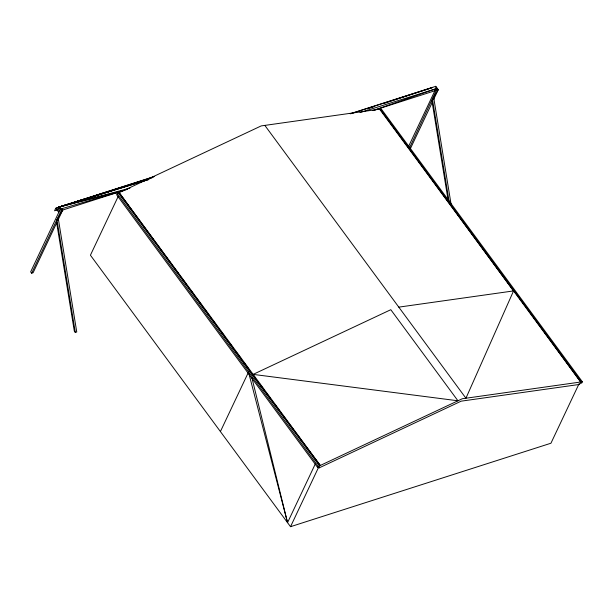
<?xml version="1.0" encoding="UTF-8"?>
<svg xmlns="http://www.w3.org/2000/svg" width="613" height="613" viewBox="0 0 613 613"><rect width="100%" height="100%" fill="white"/><g stroke="black" fill="none" stroke-linecap="round" stroke-linejoin="round"><path stroke-width="0.92" d="M154.415 176.49L58.802 207.133L58.764 212.397L55.737 208.29L153.166 177.057M409.599 147.71L437.276 88.333L360.046 112.577M151.917 177.908L58.802 207.133L61.752 208.688L61.285 210.497L31.638 273.206L30.65 271.865L60.289 209.156L123.826 190.459L58.802 207.133L57.27 210.374M56.649 222.917L33.102 272.739L31.638 273.206M57.821 220.45L62.741 210.029L61.752 208.688M317.726 467.589L318.285 466.416L320.277 465.466L119.175 192.643L117.183 193.585L116.623 194.765L317.726 467.589L319.549 467.006L319.128 467.888L318.63 467.221L290.524 526.69L90.418 255.207L118.117 196.597M220.404 431.56L248.518 372.091M408.61 146.354L435.008 90.517M410.243 148.959L432.579 101.704M433.797 99.13L438.264 89.674L435.782 86.31L350.192 113.75M248.993 373.938L287.543 522.644L315.251 464.041M319.128 467.888L461.16 401.163L579.553 384.428L579.975 383.539L581.791 382.956L582.35 381.776L381.255 108.953L379.432 109.535L379.6 109.175L580.695 382.006L581.308 381.914L380.213 109.091L261.207 125.91L118.439 192.988L319.542 465.811L462.302 398.741L580.695 382.006L514.169 290.83L398.795 307.136M580.695 382.006L580.526 382.366L582.35 381.776M56.932 219.699L58.388 219.216L76.755 331.97L75.299 332.438L56.932 219.699L62.741 210.029M449.145 201.754L432.456 99.344L438.264 89.674L373.018 110.585M451.053 204.098L433.912 98.877L431.881 100.563L448.149 200.382M119.175 192.643L252.395 374.727L390.803 309.703L457.942 400.787L253.131 374.382M435.782 86.31L435.82 88.801L372.98 110.562M367.264 108.892L373.624 106.808M384.535 103.237L432.717 87.467L350.759 113.727M57.293 209.899L54.557 210.78L55.737 208.29L126.883 185.885M127.427 189.302L61.285 210.497L58.802 207.133L109.045 191.402M432.456 99.344L433.912 98.862M290.524 526.69L550.949 443.222L579.055 383.753L579.553 384.428M112.7 190.26L122.746 187.111M128.232 185.394L136.454 182.82M145.588 179.954L150.154 178.529M129.971 188.137L58.802 207.133L148.308 179.624M58.802 207.133L148.361 179.655M252.395 374.727L320.277 465.466M435.82 88.801L436.808 90.142M264.839 125.397L465.934 398.228L513.556 290.914L380.213 109.091M120.14 194.543L124.684 200.704M127.527 204.558L131.504 209.952M135.481 215.355L138.323 219.201M143.434 226.143L146.844 230.764M150.821 236.158L153.656 240.012M158.767 246.947L162.177 251.575M166.721 257.736L170.698 263.138M174.107 267.758L178.084 273.153M182.061 278.547L186.605 284.716M190.015 289.336L193.424 293.964M197.401 299.359L201.945 305.527M205.355 310.147L208.757 314.768M213.309 320.936L215.577 324.016M220.688 330.959L224.097 335.579M228.641 341.748L232.618 347.142M236.595 352.536L241.139 358.705M243.982 362.559L248.526 368.719M251.935 373.348L255.345 377.968M259.322 383.363L263.866 389.531M267.276 394.151L270.678 398.779M275.222 404.94L279.199 410.342M282.608 414.963L286.018 419.591M290.562 425.751L292.838 428.832M298.516 436.54L301.358 440.395M305.902 446.563L310.446 452.723M313.856 457.352L318.967 464.286M117.183 193.585L318.285 466.416M75.299 332.438L74.311 331.097L56.358 220.918M251.951 377.983L287.543 522.644"/></g></svg>
